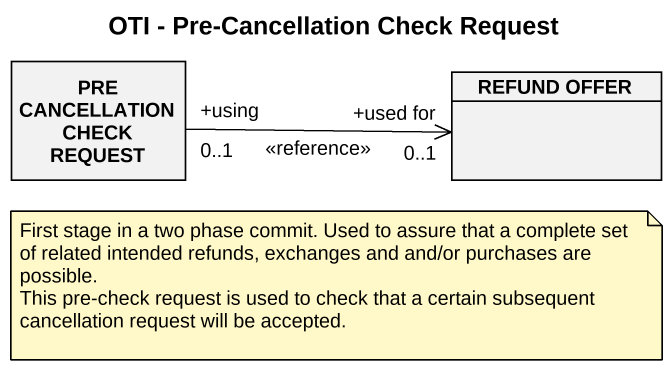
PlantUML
@startuml
title OTI - Pre-Cancellation Check Request
hide circle
hide empty members
class "PRE CANCELLATION CHECK REQUEST" as PRE_CANCELLATION_CHECK
class "REFUND OFFER" as REFUND_OFFER
PRE_CANCELLATION_CHECK "+using\n0..1" -right-> "+used for\n0..1" REFUND_OFFER : <<reference>>
note as N1
  First stage in a two phase commit. Used to assure that a complete set of related intended refunds, exchanges and and/or purchases are possible.
  This pre-check request is used to check that a certain subsequent cancellation request will be accepted.
end note
@enduml
